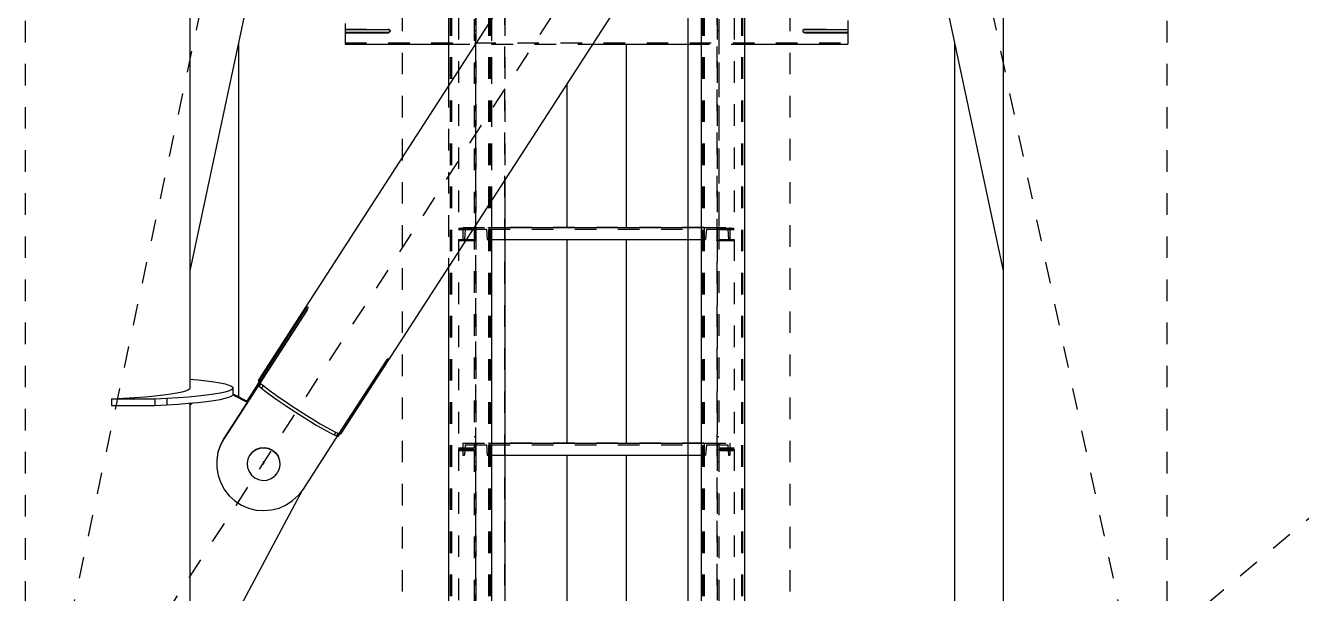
# Model space of a CAD drawing. Header units: millimetres. Extents: x 149919 to 150445, y 136651 to 136866.
# Drawn here: x 150370.81 to 150376.74, y 136726.88 to 136729.51 of the extents above; entities that cross this region are included whole.
import ezdxf

# ---------------------------------------------------------------- set-up
doc = ezdxf.new("R2010")
doc.units = ezdxf.units.MM
doc.header["$LTSCALE"] = 0.25
for name, pattern in [('CENTER', [50.8, 31.75, -6.35, 6.35, -6.35]), ('XKITLINE00', [0]), ('XKITLINE02', [4, 2, -2]), ('XKITLINE03', [6, 3, -1, 1, -1])]:
    doc.linetypes.add(name, pattern=pattern)

# ---------------------------------------------------------------- blocks, each defined once
blk = doc.blocks.new('çatıı')
at = {"color": 8, "linetype": 'CENTER'}
for p, q in [((25173.61, 9090.27), (23430, 7630.27)), ((22900, 7286.23), (22900, 8951.04)), ((23430, 7286.23), (23430, 8951.04)), ((22900, 7540.27), (23075, 8360.27)), ((22900, 7540.27), (23430, 8360.27)), ((23430, 7540.27), (23255, 8360.27)), ((23075, 6431.43), (23075, 8100.54)), ((23255, 6431.43), (23255, 8100.54)), ((23010.5, 7711.75), (23010.5, 7710.72))]:
    blk.add_line(p, q, dxfattribs=at)
at = {"color": 8, "linetype": 'XKITLINE00'}
for p, q in [((22976.2, 8319.33), (22976.2, 7745.64)), ((23283.6, 8175.84), (23007.97, 7749.39)), ((23322.02, 8151.16), (23046.39, 7724.71)), ((23353.8, 8150.56), (23353.8, 7576.88)), ((23005.96, 7939.71), (22976.2, 7800.24)), ((23324.03, 7939.71), (23353.8, 7800.24)), ((22998.8, 7906.14), (22998.8, 7741.85)), ((23178.8, 7905.38), (23178.8, 7820.27)), ((23331.2, 7906.14), (23331.2, 7573.97)), ((23151.2, 7886.87), (23151.2, 7820.27)), ((23151.2, 7814.77), (23151.2, 7720.27)), ((23178.8, 7814.77), (23178.8, 7720.27)), ((23030.1, 7782.79), (23029.89, 7782.48)), ((23030.3, 7783.08), (23030.1, 7782.79)), ((23030.1, 7782.79), (23030.81, 7782.33)), ((23030.49, 7783.31), (23030.3, 7783.08)), ((23030.58, 7783.42), (23030.49, 7783.31)), ((23030.58, 7783.42), (23030.67, 7783.48)), ((23030.67, 7783.48), (23030.84, 7783.55)), ((23030.84, 7783.55), (23030.98, 7783.55)), ((23031, 7782.8), (23030.88, 7782.48)), ((23030.98, 7783.55), (23031.06, 7783.46)), ((23031.08, 7783.07), (23031, 7782.8)), ((23031.06, 7783.46), (23031.1, 7783.3)), ((23031.1, 7783.3), (23031.08, 7783.07)), ((23030.52, 7782.06), (22992.17, 7722.73)), ((23029.89, 7782.48), (23008.22, 7748.96)), ((23030.52, 7781.92), (23008.85, 7748.4)), ((23030.52, 7781.82), (23008.85, 7748.3)), ((23029.89, 7782.48), (23030.52, 7782.07)), ((23030.72, 7782.15), (23030.52, 7781.82)), ((23030.52, 7782.07), (23030.63, 7782)), ((23030.52, 7782.06), (23030.52, 7781.92)), ((23030.52, 7782.06), (23030.62, 7781.99)), ((23030.52, 7781.92), (23030.56, 7781.89)), ((23030.88, 7782.48), (23030.72, 7782.15)), ((23067.61, 7758.89), (23067.38, 7758.6)), ((23067.83, 7759.14), (23067.61, 7758.89)), ((23067.83, 7759.14), (23068.04, 7759.34)), ((23068.04, 7759.34), (23068.21, 7759.46)), ((23068.35, 7759), (23068.19, 7758.74)), ((23068.21, 7759.46), (23068.34, 7759.52)), ((23068.34, 7759.52), (23068.43, 7759.49)), ((23068.41, 7759.12), (23068.35, 7759)), ((23068.44, 7759.22), (23068.41, 7759.12)), ((23068.43, 7759.49), (23068.46, 7759.39)), ((23068.46, 7759.39), (23068.44, 7759.22)), ((23067.17, 7758.28), (23045.5, 7724.76)), ((23067.8, 7758.12), (23046.14, 7724.6)), ((23067.38, 7758.6), (23067.17, 7758.28)), ((23067.29, 7758.45), (23067.8, 7758.12)), ((23067.51, 7758.76), (23067.99, 7758.45)), ((23068.01, 7758.44), (23067.8, 7758.12)), ((23068.19, 7758.74), (23068.01, 7758.44)), ((22976.2, 7749.99), (22980.04, 7749.64)), ((22980.04, 7749.64), (22983.97, 7749.21)), ((22983.97, 7749.21), (22987.4, 7748.75)), ((22987.4, 7748.75), (22990.3, 7748.26)), ((22990.3, 7748.26), (22992.65, 7747.76)), ((23008.85, 7748.31), (22992.17, 7722.5)), ((22992.65, 7747.76), (22994.43, 7747.25)), ((22994.43, 7747.25), (22995.62, 7746.73)), ((23007.71, 7747.57), (23002.72, 7739.85)), ((23007.79, 7747.45), (23002.84, 7739.79)), ((23007.58, 7747.86), (23007.63, 7747.69)), ((23008.38, 7748.85), (23007.63, 7747.69)), ((23007.63, 7747.69), (23007.8, 7747.45)), ((23008.61, 7748.71), (23007.8, 7747.45)), ((23007.8, 7747.45), (23008.04, 7747.29)), ((23007.97, 7749.39), (23008.22, 7748.96)), ((23008.22, 7748.96), (23008.85, 7748.55)), ((23009.18, 7747.98), (23008.42, 7746.8)), ((23008.61, 7748.71), (23008.85, 7748.55)), ((23008.85, 7748.4), (23008.85, 7748.31)), ((23008.85, 7748.4), (23008.9, 7748.36)), ((23008.85, 7748.3), (23009.13, 7748.03)), ((23009.13, 7748.03), (23010.54, 7746.83)), ((23010.3, 7747.04), (23009.52, 7745.83)), ((22939.95, 7740.81), (22945.55, 7741.11)), ((22945.55, 7741.11), (22950.79, 7741.44)), ((22950.79, 7741.44), (22955.63, 7741.81)), ((22955.63, 7741.81), (22960.04, 7742.22)), ((22959.95, 7740.81), (22965.55, 7741.11)), ((22960.04, 7742.22), (22963.97, 7742.65)), ((22963.97, 7742.65), (22967.4, 7743.11)), ((22965.55, 7741.11), (22970.79, 7741.44)), ((22965.55, 7741.11), (22965.55, 7738.11)), ((22967.4, 7743.11), (22970.3, 7743.59)), ((22970.3, 7743.59), (22972.65, 7744.09)), ((22970.79, 7741.44), (22975.63, 7741.81)), ((22972.65, 7744.09), (22974.43, 7744.61)), ((22974.43, 7744.61), (22975.62, 7745.13)), ((22975.62, 7745.13), (22976.22, 7745.66)), ((22975.63, 7741.81), (22980.04, 7742.22)), ((22976.2, 7746.22), (22976.22, 7746.2)), ((22976.22, 7746.2), (22976.22, 7745.66)), ((22980.04, 7742.22), (22983.97, 7742.65)), ((22983.97, 7742.65), (22987.4, 7743.11)), ((22987.4, 7743.11), (22990.3, 7743.59)), ((22990.3, 7743.59), (22992.65, 7744.09)), ((22990.3, 7740.6), (22992.65, 7741.1)), ((22992.65, 7744.09), (22994.43, 7744.61)), ((22992.65, 7741.1), (22994.43, 7741.62)), ((22994.43, 7744.61), (22995.62, 7745.13)), ((22994.43, 7741.62), (22995.62, 7742.14)), ((22995.62, 7746.73), (22996.22, 7746.2)), ((22995.62, 7745.13), (22996.22, 7745.66)), ((22995.62, 7742.14), (22996.22, 7742.67)), ((22996.22, 7746.2), (22996.22, 7745.66)), ((22996.22, 7745.66), (22996.22, 7742.67)), ((22996.22, 7743.16), (23003.11, 7739.65)), ((22996.22, 7742.69), (23002.88, 7739.3)), ((23008.42, 7746.8), (23009.52, 7745.83)), ((23009.52, 7745.83), (23011.05, 7744.61)), ((23010.54, 7746.83), (23012.46, 7745.34)), ((23011.05, 7744.61), (23012.96, 7743.17)), ((23012.46, 7745.34), (23014.83, 7743.6)), ((23012.96, 7743.17), (23015.21, 7741.54)), ((23014.83, 7743.6), (23017.57, 7741.66)), ((23015.21, 7741.54), (23017.75, 7739.76)), ((23017.57, 7741.66), (23020.61, 7739.57)), ((22939.95, 7740.81), (22959.95, 7740.81)), ((22939.95, 7740.81), (22939.95, 7737.82)), ((22939.95, 7737.82), (22959.95, 7737.82)), ((22959.95, 7740.81), (22959.95, 7737.82)), ((22959.95, 7737.82), (22965.55, 7738.11)), ((22965.55, 7738.11), (22970.79, 7738.45)), ((22970.79, 7738.45), (22975.63, 7738.82)), ((22975.63, 7738.82), (22980.04, 7739.23)), ((22976.2, 7737.72), (22977.47, 7738.99)), ((22976.2, 7738.19), (22976.95, 7738.94)), ((22976.2, 7738.88), (22976.2, 7737.95)), ((22976.2, 7737.95), (22976.2, 7737.72)), ((22976.2, 7737.72), (22976.2, 7643.01)), ((22980.04, 7739.23), (22983.97, 7739.66)), ((22983.97, 7739.66), (22987.4, 7740.12)), ((22987.4, 7740.12), (22990.3, 7740.6)), ((23017.75, 7739.76), (23020.5, 7737.89)), ((23020.5, 7737.89), (23023.39, 7735.96)), ((23020.61, 7739.57), (23023.84, 7737.42)), ((23023.39, 7735.96), (23026.37, 7734.03)), ((23023.84, 7737.42), (23027.18, 7735.25)), ((23027.18, 7735.25), (23030.51, 7733.13)), ((23026.37, 7734.03), (23029.34, 7732.14)), ((23029.34, 7732.14), (23032.24, 7730.35)), ((23030.51, 7733.13), (23033.75, 7731.14)), ((23032.24, 7730.35), (23034.98, 7728.69)), ((23033.75, 7731.14), (23036.78, 7729.32)), ((23036.78, 7729.32), (23039.52, 7727.74)), ((23045.5, 7724.76), (23028.82, 7698.95)), ((23034.98, 7728.69), (23037.52, 7727.21)), ((23037.52, 7727.21), (23039.77, 7725.95)), ((23039.52, 7727.74), (23041.89, 7726.44)), ((23039.77, 7725.95), (23041.68, 7724.93)), ((23041.68, 7724.93), (23043.21, 7724.19)), ((23041.89, 7726.44), (23043.81, 7725.46)), ((23043.98, 7725.39), (23043.21, 7724.19)), ((23043.21, 7724.19), (23044.31, 7723.74)), ((23043.81, 7725.46), (23045.23, 7724.84)), ((23045.07, 7724.91), (23044.31, 7723.74)), ((23044.8, 7723.68), (23044.93, 7723.6)), ((23045.75, 7724.85), (23044.93, 7723.6)), ((23044.93, 7723.6), (23045.1, 7723.62)), ((23045.85, 7724.79), (23045.1, 7723.62)), ((23045.23, 7724.84), (23045.5, 7724.76)), ((23045.62, 7724.94), (23046.14, 7724.6)), ((23045.62, 7724.94), (23045.75, 7724.85)), ((23046.14, 7724.6), (23046.39, 7724.71)), ((22990.48, 7719.56), (22989.33, 7716.16)), ((22990.48, 7719.33), (22989.33, 7715.93)), ((22992.17, 7722.73), (22990.48, 7719.56)), ((22992.17, 7722.5), (22990.48, 7719.33)), ((22990.48, 7719.56), (22990.48, 7719.33)), ((22992.17, 7722.73), (22992.17, 7722.5)), ((23005.39, 7716.34), (23007.02, 7717.46)), ((23005.39, 7716.27), (23007.02, 7717.4)), ((23005.39, 7716.27), (23007.02, 7717.4)), ((23007.02, 7717.46), (23008.89, 7718.13)), ((23007.02, 7717.4), (23008.89, 7718.07)), ((23007.02, 7717.4), (23008.89, 7718.07)), ((23007.02, 7717.34), (23008.89, 7718)), ((23008.89, 7718.13), (23010.87, 7718.29)), ((23008.89, 7718.07), (23010.87, 7718.23)), ((23008.89, 7718.07), (23010.87, 7718.23)), ((23008.89, 7718), (23010.87, 7718.17)), ((23010.87, 7718.29), (23012.82, 7717.94)), ((23010.87, 7718.23), (23012.82, 7717.88)), ((23010.87, 7718.23), (23012.82, 7717.88)), ((23010.87, 7718.17), (23012.82, 7717.81)), ((23012.82, 7717.94), (23014.61, 7717.09)), ((23012.82, 7717.88), (23014.61, 7717.03)), ((23012.82, 7717.88), (23014.61, 7717.03)), ((23012.82, 7717.81), (23014.61, 7716.97)), ((22989.33, 7716.16), (22988.76, 7712.62)), ((22989.33, 7715.93), (22988.76, 7712.38)), ((22988.76, 7712.62), (22988.76, 7712.38)), ((22988.76, 7712.38), (22988.78, 7708.79)), ((23003.26, 7713.04), (23002.9, 7711.09)), ((23003.26, 7712.98), (23002.9, 7711.03)), ((23003.26, 7712.98), (23002.9, 7711.03)), ((23003.26, 7712.91), (23002.9, 7710.97)), ((23004.11, 7714.83), (23003.26, 7713.04)), ((23004.11, 7714.77), (23003.26, 7712.98)), ((23004.11, 7714.77), (23003.26, 7712.98)), ((23004.11, 7714.7), (23003.26, 7712.91)), ((23005.39, 7716.34), (23004.11, 7714.83)), ((23005.39, 7716.27), (23004.11, 7714.77)), ((23005.39, 7716.27), (23004.11, 7714.77)), ((23005.39, 7716.21), (23004.11, 7714.7)), ((23004.11, 7714.83), (23004.11, 7714.77)), ((23004.11, 7714.77), (23004.11, 7714.7)), ((23005.39, 7716.21), (23007.02, 7717.34)), ((23014.61, 7717.09), (23014.61, 7717.03)), ((23014.61, 7717.09), (23016.13, 7715.81)), ((23014.61, 7717.03), (23016.13, 7715.75)), ((23014.61, 7717.03), (23016.13, 7715.75)), ((23014.61, 7717.03), (23014.61, 7716.97)), ((23014.61, 7716.97), (23016.13, 7715.69)), ((23016.13, 7715.81), (23017.25, 7714.19)), ((23016.13, 7715.75), (23017.25, 7714.13)), ((23016.13, 7715.75), (23017.25, 7714.13)), ((23016.13, 7715.69), (23017.25, 7714.06)), ((23017.25, 7714.19), (23017.92, 7712.33)), ((23017.25, 7714.13), (23017.92, 7712.26)), ((23017.25, 7714.13), (23017.92, 7712.26)), ((23017.25, 7714.06), (23017.92, 7712.2)), ((23017.92, 7712.2), (23018.09, 7710.23)), ((23151.2, 7714.77), (23151.2, 7620.27)), ((23178.8, 7714.77), (23178.8, 7620.27)), ((22988.78, 7708.79), (22989.4, 7705.26)), ((23002.9, 7710.97), (23003.07, 7709)), ((23003.07, 7709), (23003.74, 7707.13)), ((23003.74, 7707.13), (23004.87, 7705.51)), ((23016.88, 7706.49), (23015.6, 7704.99)), ((23017.73, 7708.28), (23016.88, 7706.49)), ((23018.09, 7710.23), (23017.73, 7708.28)), ((22989.4, 7705.26), (22990.59, 7701.87)), ((22990.59, 7701.87), (22992.32, 7698.72)), ((23004.87, 7705.51), (23006.38, 7704.23)), ((23006.38, 7704.23), (23008.17, 7703.38)), ((23008.17, 7703.38), (23010.12, 7703.03)), ((23010.12, 7703.03), (23012.1, 7703.19)), ((23012.1, 7703.19), (23013.97, 7703.86)), ((23013.97, 7703.86), (23015.6, 7704.99)), ((22992.32, 7698.72), (22994.55, 7695.9)), ((22994.55, 7695.9), (22997.21, 7693.49)), ((23028.62, 7698.69), (22996.2, 7638.03)), ((23023.99, 7693.66), (23026.63, 7696.11)), ((23028.82, 7698.95), (23026.63, 7696.11)), ((22997.21, 7693.49), (23000.24, 7691.55)), ((23000.24, 7691.55), (23003.55, 7690.13)), ((23003.55, 7690.13), (23007.04, 7689.27)), ((23007.04, 7689.27), (23010.63, 7688.99)), ((23010.63, 7688.99), (23014.22, 7689.31)), ((23014.22, 7689.31), (23017.7, 7690.22)), ((23017.7, 7690.22), (23020.99, 7691.68)), ((23020.99, 7691.68), (23023.99, 7693.66))]:
    blk.add_line(p, q, dxfattribs=at)
at = {"color": 7, "linetype": 'XKITLINE00'}
for p, q in [((23096.31, 7919.31), (23096.31, 7886.06)), ((23207.49, 7919.31), (23207.49, 7563.05)), ((23213.69, 7919.31), (23213.69, 7563.05)), ((23233.69, 7919.31), (23233.69, 7563.05)), ((23048.33, 7914.95), (23048.33, 7912.15)), ((23281.66, 7914.95), (23281.66, 7912.15)), ((23048.33, 7912.15), (23068.33, 7912.15)), ((23048.33, 7910.95), (23068.33, 7910.95)), ((23048.33, 7910.86), (23048.33, 7905.78)), ((23048.33, 7910.69), (23068.33, 7910.69)), ((23068.33, 7912.15), (23068.6, 7912.12)), ((23068.33, 7910.95), (23068.6, 7910.99)), ((23068.33, 7910.95), (23068.33, 7910.69)), ((23068.33, 7910.69), (23068.6, 7910.74)), ((23068.6, 7912.12), (23068.83, 7912.01)), ((23068.6, 7910.99), (23068.83, 7911.08)), ((23068.6, 7910.74), (23068.83, 7910.83)), ((23068.83, 7912.01), (23069.02, 7911.85)), ((23068.83, 7911.08), (23068.87, 7911.1)), ((23068.83, 7910.83), (23069.02, 7910.99)), ((23068.87, 7911.1), (23069.02, 7911.24)), ((23069.02, 7911.85), (23069.14, 7911.65)), ((23069.14, 7911.44), (23069.02, 7911.24)), ((23069.14, 7911.19), (23069.02, 7910.99)), ((23069.14, 7911.65), (23069.18, 7911.42)), ((23069.16, 7911.54), (23069.14, 7911.44)), ((23069.18, 7911.42), (23069.14, 7911.19)), ((23260.85, 7911.65), (23260.81, 7911.42)), ((23260.81, 7911.42), (23260.85, 7911.19)), ((23260.83, 7911.54), (23260.85, 7911.44)), ((23260.97, 7911.85), (23260.85, 7911.65)), ((23260.85, 7911.44), (23260.97, 7911.24)), ((23260.85, 7911.19), (23260.97, 7910.99)), ((23260.97, 7911.85), (23261.16, 7912.01)), ((23260.97, 7911.24), (23261.12, 7911.1)), ((23260.97, 7910.99), (23261.14, 7910.84)), ((23261.12, 7911.1), (23261.16, 7911.08)), ((23261.16, 7912.01), (23261.39, 7912.12)), ((23261.16, 7911.08), (23261.39, 7910.99)), ((23261.16, 7910.83), (23261.39, 7910.74)), ((23261.39, 7912.12), (23261.66, 7912.15)), ((23261.39, 7910.99), (23261.66, 7910.95)), ((23261.39, 7910.74), (23261.66, 7910.69)), ((23261.66, 7912.15), (23281.66, 7912.15)), ((23261.66, 7910.95), (23281.66, 7910.95)), ((23261.66, 7910.95), (23261.66, 7910.69)), ((23261.66, 7910.69), (23281.66, 7910.69)), ((23281.66, 7910.86), (23281.66, 7908.53)), ((23281.66, 7908.53), (23281.66, 7905.78)), ((23048.33, 7905.78), (23048.33, 7905.38)), ((23048.33, 7905.38), (23096.31, 7905.38)), ((23163.16, 7905.38), (23207.49, 7905.38)), ((23233.69, 7905.38), (23281.66, 7905.38)), ((23281.66, 7905.78), (23281.66, 7905.38)), ((23122.51, 7842.48), (23122.51, 7563.05)), ((23116.31, 7832.89), (23116.31, 7563.05)), ((23122.51, 7820.27), (23207.49, 7820.27)), ((23122.51, 7814.77), (23207.49, 7814.77)), ((23096.31, 7801.95), (23096.31, 7563.05)), ((23122.51, 7720.27), (23207.49, 7720.27)), ((23122.51, 7714.77), (23207.49, 7714.77))]:
    blk.add_line(p, q, dxfattribs=at)
at = {"color": 116, "linetype": 'XKITLINE02', "true_color": 0x136734}
for p, q in [((23097.16, 7919.31), (23097.16, 6234.33)), ((23097.69, 7919.31), (23097.69, 6234.33)), ((23114.92, 7919.31), (23114.93, 6234.33)), ((23115.01, 7919.31), (23115.01, 6234.33)), ((23115.46, 7919.31), (23115.46, 6234.33)), ((23115.86, 7919.31), (23115.86, 6234.33)), ((23116.31, 7919.31), (23116.31, 6234.33)), ((23122.51, 7919.31), (23122.51, 6234.33)), ((23122.51, 7919.31), (23122.51, 7842.48)), ((23214.14, 7919.31), (23214.14, 6234.33)), ((23214.54, 7919.31), (23214.53, 6234.33)), ((23214.99, 7919.31), (23214.99, 6234.33)), ((23215.07, 7919.31), (23215.06, 6234.33)), ((23232.3, 7919.31), (23232.3, 6234.33)), ((23232.84, 7919.31), (23232.83, 6234.33)), ((23101.01, 7917.52), (23101.01, 7819.49)), ((23108.21, 7916.94), (23108.21, 7814.27)), ((23109.01, 7917.52), (23109.01, 7814.27)), ((23116.31, 7917), (23116.31, 7832.89)), ((23220.99, 7917.52), (23220.99, 7814.27)), ((23221.79, 7916.94), (23221.79, 7817.17)), ((23228.99, 7917.52), (23228.99, 7819.49)), ((23281.66, 7916.33), (23281.66, 7905.98)), ((23281.66, 7913.36), (23281.66, 7912.15)), ((23048.33, 7912.4), (23068.33, 7912.4)), ((23048.33, 7912.15), (23048.33, 7910.67)), ((23048.33, 7912.15), (23048.33, 7910.69)), ((23048.33, 7910.67), (23048.33, 7905.98)), ((23048.33, 7908.9), (23048.33, 7906.85)), ((23068.33, 7912.4), (23068.6, 7912.37)), ((23068.33, 7912.4), (23068.33, 7912.15)), ((23068.6, 7912.37), (23068.83, 7912.26)), ((23068.6, 7912.37), (23068.6, 7912.12)), ((23068.83, 7912.26), (23069.02, 7912.1)), ((23069.02, 7912.1), (23069.14, 7911.9)), ((23069.14, 7911.9), (23069.18, 7911.67)), ((23069.18, 7911.67), (23069.16, 7911.54)), ((23069.18, 7911.67), (23069.18, 7911.42)), ((23108.21, 7911.72), (23109.01, 7911.72)), ((23220.99, 7911.72), (23221.79, 7911.72)), ((23221.79, 7910.74), (23221.79, 7814.27)), ((23260.85, 7911.9), (23260.81, 7911.67)), ((23260.81, 7911.67), (23260.83, 7911.54)), ((23260.81, 7911.67), (23260.81, 7911.42)), ((23260.97, 7912.1), (23260.85, 7911.9)), ((23260.97, 7912.1), (23261.16, 7912.26)), ((23261.14, 7910.84), (23261.16, 7910.83)), ((23261.16, 7912.26), (23261.39, 7912.37)), ((23261.39, 7912.37), (23261.66, 7912.4)), ((23261.39, 7912.37), (23261.39, 7912.12)), ((23261.66, 7912.4), (23281.66, 7912.4)), ((23261.66, 7912.4), (23261.66, 7912.15)), ((23281.66, 7912.15), (23281.66, 7910.86)), ((23281.66, 7907.98), (23281.66, 7906.85)), ((23048.33, 7906.33), (23048.33, 7905.78)), ((23048.33, 7905.98), (23281.66, 7905.98)), ((23096.31, 7905.38), (23163.16, 7905.38)), ((23207.49, 7905.38), (23233.69, 7905.38)), ((23281.66, 7906.24), (23281.66, 7905.78)), ((23096.31, 7886.06), (23096.31, 7801.95)), ((23101.01, 7820.07), (23109.01, 7820.07)), ((23101.01, 7819.49), (23108.21, 7819.49)), ((23103.01, 7820.27), (23103.01, 7814.77)), ((23103.01, 7820.27), (23115.01, 7820.27)), ((23103.01, 7820.27), (23103.01, 7814.77)), ((23104.07, 7819.57), (23103.69, 7814.77)), ((23104.07, 7819.57), (23103.69, 7814.77)), ((23104.07, 7819.57), (23113.94, 7819.57)), ((23108.21, 7820.09), (23108.21, 7718.11)), ((23108.21, 7820.09), (23109.01, 7820.09)), ((23109.01, 7820.09), (23109.01, 7717.52)), ((23113.94, 7819.57), (23114.33, 7814.77)), ((23113.94, 7819.57), (23114.33, 7814.77)), ((23115.01, 7820.27), (23115.01, 7814.77)), ((23115.01, 7820.27), (23122.51, 7820.27)), ((23115.01, 7820.27), (23115.01, 7814.77)), ((23115.01, 7820.27), (23115.01, 7814.77)), ((23115.01, 7819.57), (23214.99, 7819.57)), ((23207.49, 7820.27), (23214.99, 7820.27)), ((23214.99, 7820.27), (23214.99, 7814.77)), ((23214.99, 7820.27), (23226.99, 7820.27)), ((23214.99, 7820.27), (23214.99, 7814.77)), ((23214.99, 7820.27), (23214.99, 7814.77)), ((23216.05, 7819.57), (23215.67, 7814.77)), ((23216.05, 7819.57), (23215.67, 7814.77)), ((23216.05, 7819.57), (23225.92, 7819.57)), ((23220.99, 7820.09), (23220.99, 7717.52)), ((23220.99, 7820.09), (23221.79, 7820.09)), ((23220.99, 7820.07), (23228.99, 7820.07)), ((23221.79, 7820.09), (23221.79, 7718.11)), ((23221.79, 7819.49), (23228.99, 7819.49)), ((23225.92, 7819.57), (23226.31, 7814.77)), ((23225.92, 7819.57), (23226.31, 7814.77)), ((23226.99, 7820.27), (23226.99, 7814.77)), ((23226.99, 7820.27), (23226.99, 7814.77)), ((23101.01, 7814.84), (23101.01, 7717.52)), ((23101.01, 7814.84), (23108.21, 7814.84)), ((23101.01, 7814.26), (23109.01, 7814.26)), ((23103.01, 7814.77), (23103.69, 7814.77)), ((23108.21, 7814.27), (23109.01, 7814.27)), ((23114.33, 7814.77), (23115.01, 7814.77)), ((23115.01, 7814.77), (23122.51, 7814.77)), ((23207.49, 7814.77), (23214.99, 7814.77)), ((23214.99, 7814.77), (23215.67, 7814.77)), ((23220.99, 7814.27), (23221.79, 7814.27)), ((23220.99, 7814.26), (23228.99, 7814.26)), ((23221.79, 7814.84), (23228.99, 7814.84)), ((23226.31, 7814.77), (23226.99, 7814.77)), ((23228.99, 7814.84), (23228.99, 7717.52)), ((23108.21, 7723.35), (23109.01, 7723.35)), ((23220.99, 7723.35), (23221.79, 7723.35)), ((23101.01, 7718.11), (23108.21, 7718.11)), ((23101.01, 7717.52), (23101.01, 7619.49)), ((23101.01, 7717.52), (23109.01, 7717.52)), ((23101.01, 7717.52), (23109.01, 7717.52)), ((23103.01, 7720.27), (23103.01, 7714.77)), ((23103.01, 7720.27), (23115.01, 7720.27)), ((23103.01, 7720.27), (23103.01, 7714.77)), ((23104.07, 7719.57), (23103.69, 7714.77)), ((23104.07, 7719.57), (23103.69, 7714.77)), ((23104.07, 7719.57), (23113.94, 7719.57)), ((23109.01, 7717.52), (23109.01, 7614.27)), ((23113.94, 7719.57), (23114.33, 7714.77)), ((23113.94, 7719.57), (23114.33, 7714.77)), ((23115.01, 7720.27), (23115.01, 7714.77)), ((23115.01, 7720.27), (23115.01, 7714.77)), ((23115.01, 7720.27), (23115.01, 7714.77)), ((23115.01, 7720.27), (23122.51, 7720.27)), ((23115.01, 7719.57), (23214.99, 7719.57)), ((23207.49, 7720.27), (23214.99, 7720.27)), ((23214.99, 7720.27), (23214.99, 7714.77)), ((23214.99, 7720.27), (23226.99, 7720.27)), ((23214.99, 7720.27), (23214.99, 7714.77)), ((23214.99, 7720.27), (23214.99, 7714.77)), ((23216.05, 7719.57), (23215.67, 7714.77)), ((23216.05, 7719.57), (23215.67, 7714.77)), ((23216.05, 7719.57), (23225.92, 7719.57)), ((23220.99, 7720.27), (23220.99, 7717.52)), ((23220.99, 7717.52), (23220.99, 7614.27)), ((23220.99, 7717.52), (23228.99, 7717.52)), ((23220.99, 7717.52), (23228.99, 7717.52)), ((23221.79, 7718.11), (23228.99, 7718.11)), ((23225.92, 7719.57), (23226.31, 7714.77)), ((23225.92, 7719.57), (23226.31, 7714.77)), ((23226.99, 7720.27), (23226.99, 7714.77)), ((23226.99, 7720.27), (23226.99, 7714.77)), ((23228.99, 7717.52), (23228.99, 7619.49)), ((23101.01, 7716.94), (23108.21, 7716.94)), ((23103.01, 7714.77), (23103.69, 7714.77)), ((23108.21, 7716.94), (23108.21, 7614.27)), ((23108.21, 7711.72), (23109.01, 7711.72)), ((23114.33, 7714.77), (23115.01, 7714.77)), ((23115.01, 7714.77), (23122.51, 7714.77)), ((23207.49, 7714.77), (23214.99, 7714.77)), ((23214.99, 7714.77), (23215.67, 7714.77)), ((23220.99, 7711.72), (23221.79, 7711.72)), ((23221.79, 7716.94), (23221.79, 7614.27)), ((23221.79, 7716.94), (23228.99, 7716.94)), ((23226.31, 7714.77), (23226.99, 7714.77))]:
    blk.add_line(p, q, dxfattribs=at)
at = {"color": 1, "linetype": 'XKITLINE03'}
for p, q in [((23109.01, 6234.33), (23109.01, 7919.31)), ((23122.51, 6234.33), (23122.51, 7919.31)), ((23214.99, 7919.31), (23214.99, 6234.33)), ((23220.98, 6234.33), (23220.99, 7919.31)), ((23109.01, 7820.07), (23109.01, 7917.52)), ((23220.99, 7917.52), (23220.99, 7820.07)), ((23214.99, 7820.27), (23115.01, 7820.27)), ((23115.01, 7820.27), (23115.01, 7820.27)), ((23214.99, 7820.27), (23214.99, 7820.27)), ((23109.01, 7717.52), (23109.01, 7814.26)), ((23220.99, 7814.26), (23220.99, 7717.52)), ((23109.01, 7620.07), (23109.01, 7717.52)), ((23115.01, 7720.27), (23115.01, 7720.27)), ((23214.99, 7720.27), (23115.01, 7720.27)), ((23214.99, 7720.27), (23214.99, 7720.27)), ((23220.99, 7717.52), (23220.99, 7620.07))]:
    blk.add_line(p, q, dxfattribs=at)
at = {"color": 1, "linetype": 'XKITLINE00'}
for centre in [(23109.01, 7820.07), (23115.01, 7820.27), (23115.01, 7820.27), (23214.99, 7820.27), (23214.99, 7820.27), (23220.99, 7820.07), (23109.01, 7814.26), (23220.99, 7814.26), (23109.01, 7717.52), (23109.01, 7717.52), (23115.01, 7720.27), (23115.01, 7720.27), (23214.99, 7720.27), (23214.99, 7720.27), (23220.99, 7717.52), (23220.99, 7717.52)]:
    blk.add_circle(centre, 0.05, dxfattribs=at)
at = {"color": 8, "linetype": 'XKITLINE00'}
for centre in [(23010.5, 7711.75), (23010.5, 7710.72)]:
    blk.add_circle(centre, 0.05, dxfattribs=at)

msp = doc.modelspace()

# ---------------------------------------------------------------- block references
at = {"xscale": 0.009999943142843078, "yscale": 0.009999943142843078, "zscale": 0.009999943142843078}
msp.add_blockref('çatıı', (150141.8141, 136650.3731), dxfattribs=at)

doc.saveas('drawing.dxf')
